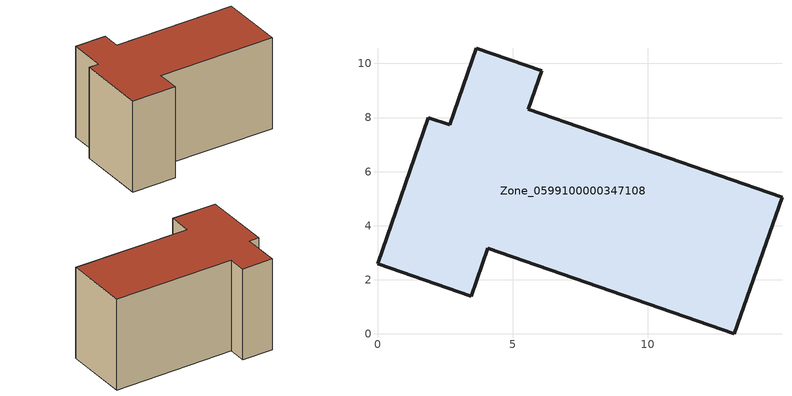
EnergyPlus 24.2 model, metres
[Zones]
Zone_0599100000347108
 floor ground (C_G): 3.65,10.57 6.07,9.73 5.57,8.31 14.96,5.06 13.2,0 4.08,3.17 3.47,1.4 0,2.6 1.89,8 2.66,7.73 z0
 wall outside (C_F): 6.07,9.73 3.65,10.57 2.66,7.73 1.89,8 0,2.6 3.47,1.4 4.08,3.17 13.2,0 14.96,5.06 5.57,8.31 6.07,9.73 z0:7.64
 roof outside (C_R): 3.65,10.57 2.66,7.73 1.89,8 0,2.6 3.47,1.4 4.08,3.17 13.2,0 14.96,5.06 5.57,8.31 6.07,9.73 z7.64
[BUILDING]
Pand.0599100000347108: North Axis=0; Terrain=City; Loads Convergence Tolerance Value=0.04; Temperature Convergence Tolerance Value=0.4; Solar Distribution=FullExterior; Maximum Number of Warmup Days=25; Minimum Number of Warmup Days=1
[Site:Location]
Rotterdam.The.Hague.AP_ZH_NLD Design_Conditions: Latitude=51.96; Longitude=4.45; Time Zone=1; Elevation=-4.5
[SITE:GROUNDTEMPERATURE:BUILDINGSURFACE]
18, 18, 18, 18, 18, 18, 18, 18, 18, 18, 18, 18
[MATERIAL] Thermal Absorptance=0.9; Solar Absorptance=0.7; Visible Absorptance=0.7
Name | Roughness | Thickness | Conductivity | Density | Specific Heat
G.TC.1992-2005 | MediumSmooth | 0.15 | 0.06 | 540 | 1210
F.TC.1992-2005 | Rough | 0.3 | 0.12 | 1920 | 840
R.TC.1992-2005 | MediumRough | 0.2 | 0.08 | 1500 | 1000
[CONSTRUCTION]
C_G: G.TC.1992-2005
C_F: F.TC.1992-2005
C_R: R.TC.1992-2005
[ZONE]
Zone_0599100000347108: Type=1; Multiplier=1; Ceiling Height=Autocalculate; Volume=Autocalculate; Floor Area=autocalculate; Part of Total Floor Area=Yes
[ZONEINFILTRATION:DESIGNFLOWRATE]
Infil_Zone_0599100000347108: Zone or ZoneList or Space or SpaceList=Zone_0599100000347108; Schedule=AlwaysOn; Design Flow Rate Calculation Method=Flow/Area; Flow Rate per Floor Area=0.0015; Constant Term Coefficient=1; Temperature Term Coefficient=0; Velocity Term Coefficient=0; Velocity Squared Term Coefficient=0
[HVACTEMPLATE:ZONE:IDEALLOADSAIRSYSTEM]
Zone_0599100000347108: Maximum Heating Supply Air Temperature=50; Minimum Cooling Supply Air Temperature=13; Maximum Heating Supply Air Humidity Ratio=0.0156; Minimum Cooling Supply Air Humidity Ratio=0.0077; Heating Limit=NoLimit; Cooling Limit=NoLimit; Dehumidification Control Type=ConstantSensibleHeatRatio; Cooling Sensible Heat Ratio=0.7; Dehumidification Setpoint=60; Humidification Control Type=None; Humidification Setpoint=30; Outdoor Air Method=None; Outdoor Air Flow Rate per Person=0.00944; Outdoor Air Flow Rate per Zone Floor Area=0; Outdoor Air Flow Rate per Zone=0; Demand Controlled Ventilation Type=None; Outdoor Air Economizer Type=NoEconomizer; Heat Recovery Type=None; Sensible Heat Recovery Effectiveness=0.7; Latent Heat Recovery Effectiveness=0.65
[ZONECONTROL:THERMOSTAT]
ThermostatControl_Zone_0599100000347108: Zone or ZoneList=Zone_0599100000347108; Control Type Schedule=DualSetpointControlType; Control 1=Thermostat_Zone_0599100000347108; Temperature Difference Between Cutout And Setpoint=0
[THERMOSTATSETPOINT:DUALSETPOINT]
Thermostat_Zone_0599100000347108: Heating Setpoint Temperature Schedule=HeatingSetpoint_Zone_0599100000347108; Cooling Setpoint Temperature Schedule=CoolingSetpoint_Zone_0599100000347108
[SCHEDULE:COMPACT]
HeatingSetpoint_Zone_0599100000347108: Through: 12/31, For: AllDays, Until: 24:00, 21
CoolingSetpoint_Zone_0599100000347108: Through: 12/31, For: AllDays, Until: 24:00, 24
DualSetpointControlType: Through: 12/31, For: AllDays, Until: 24:00, 4
AlwaysOn: Through: 12/31, For: AllDays, Until: 24:00, 1
